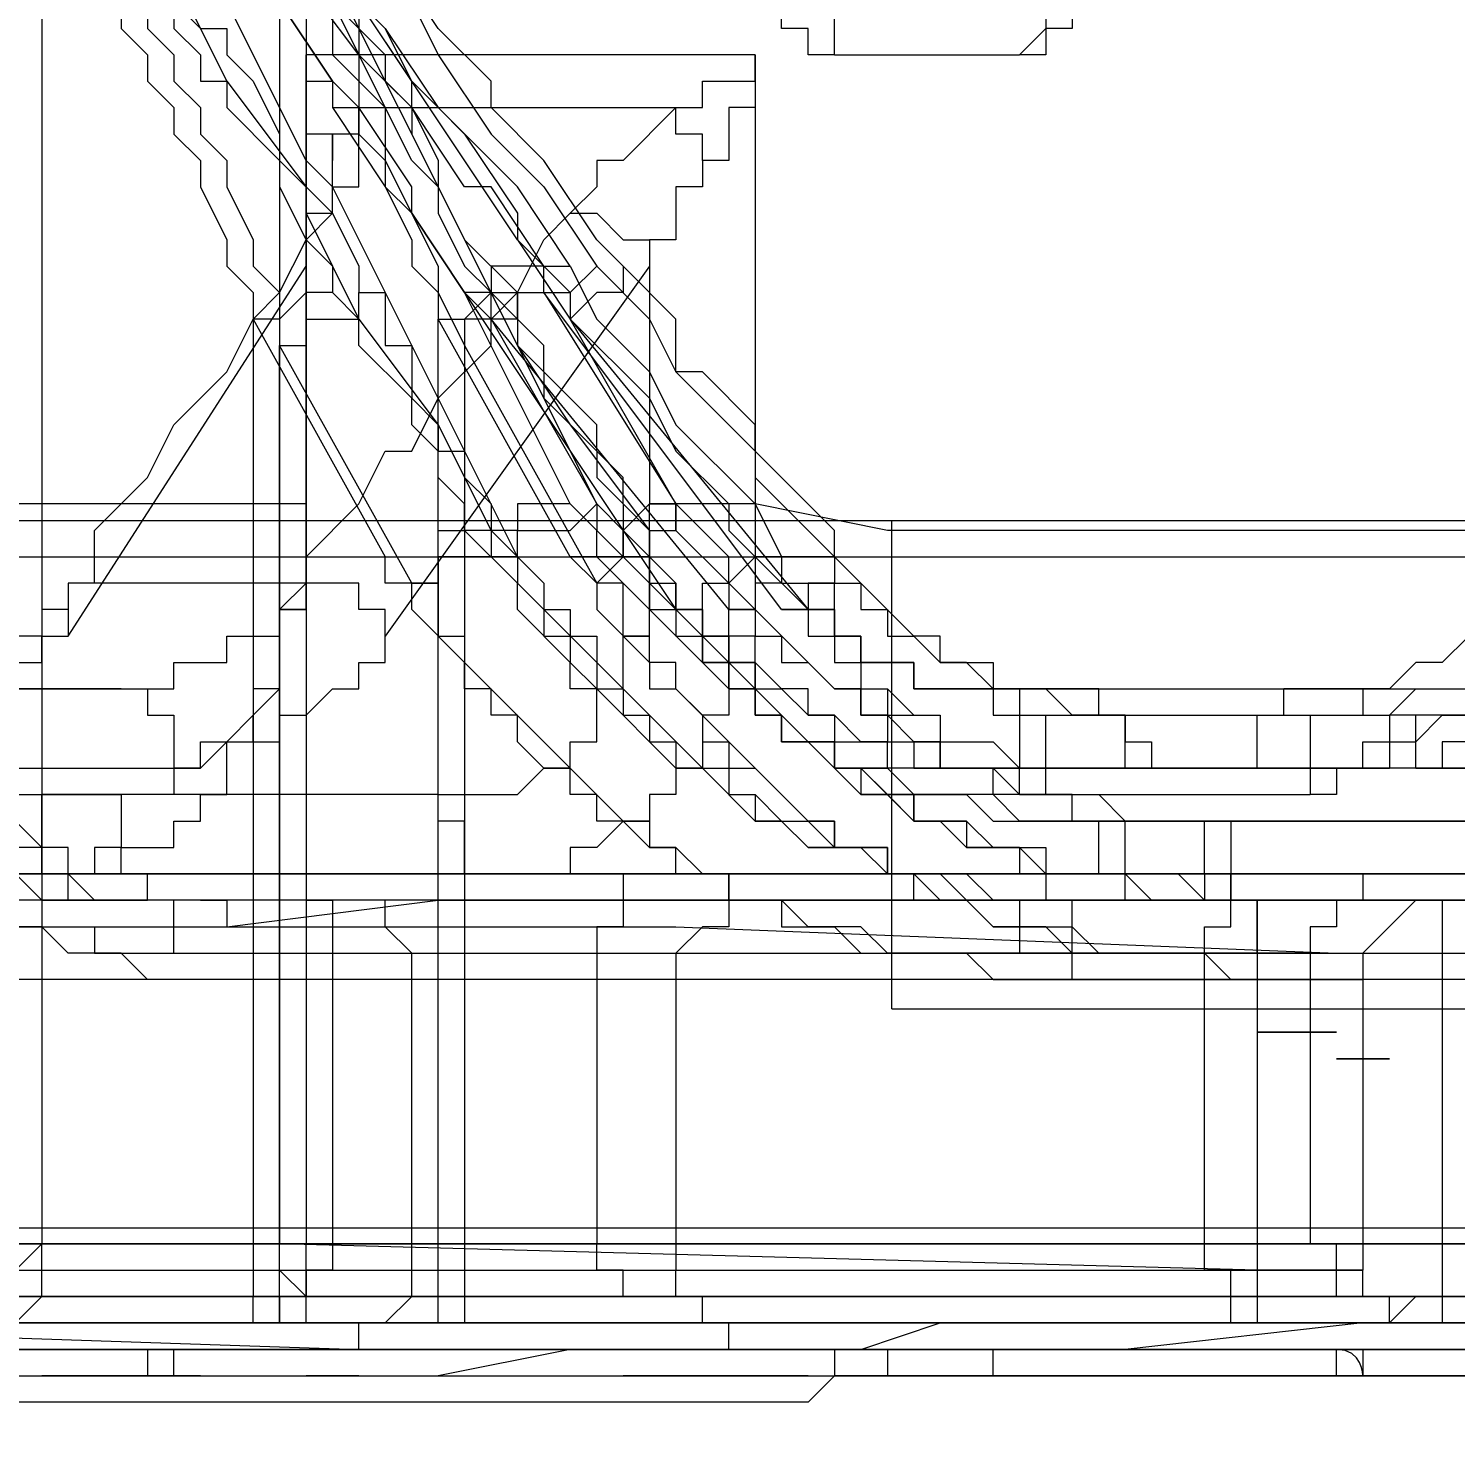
# Model space of a CAD drawing. Header units: millimetres. Extents: x 25083 to 52777, y 24772 to 45779.
# Drawn here: x 38671.88 to 38691.93, y 33673.61 to 33693.66 of the extents above; entities that cross this region are included whole.
import ezdxf

# ---------------------------------------------------------------- set-up
doc = ezdxf.new("R2010")
doc.units = ezdxf.units.MM
doc.layers.add('小车', color=7, linetype='Continuous')
doc.styles.get("Standard").update_dxf_attribs({"font": ''})
doc.styles.get('Standard').set_extended_font_data('SimSun')
doc.dimstyles.new('15', dxfattribs={"dimtxt": 15, "dimasz": 10, "dimexe": 2, "dimexo": 1, "dimgap": 1, "dimtad": 1, "dimdsep": 46, "dimtxsty": 'Standard', "dimcen": 2.5, "dimadec": 0, "dimazin": 0, "dimtfac": 1, "dimtmove": 2, "dimatfit": 3, "dimfxl": 1, "dimtolj": 1, "dimarcsym": 0})
doc.dimstyles.new('ISO-25', dxfattribs={"dimtxt": 2.5, "dimasz": 2.5, "dimexe": 1.25, "dimexo": 0.625, "dimtad": 1, "dimtxsty": 'Standard', "dimcen": 2.5, "dimadec": 0, "dimazin": 0, "dimtfac": 1, "dimtmove": 0, "dimatfit": 3, "dimfxl": 1, "dimarcsym": 0})

# ---------------------------------------------------------------- blocks, each defined once
blk = doc.blocks.new('*D925')
at = {"color": 0, "lineweight": -2}
for p, q in [((29677.862, 34881.662), (29677.862, 32448.293)), ((40733.017, 34757.645), (40733.017, 32448.293)), ((29680.362, 32449.543), (40730.517, 32449.543))]:
    blk.add_line(p, q, dxfattribs=at)
at = {"color": 0}
for points in [[(29680.362, 32449.96), (29680.362, 32449.127), (29677.862, 32449.543)], [(40730.517, 32449.127), (40730.517, 32449.96), (40733.017, 32449.543)]]:
    blk.add_solid(points, dxfattribs=at)
at = {"layer": 'DEFPOINTS', "color": 0}
for p in [(29677.862, 34882.287), (40733.017, 34758.27), (40733.017, 32449.543)]:
    blk.add_point(p, dxfattribs=at)
at = {"color": 0, "insert": (35205.439, 32451.628), "char_height": 2.5, "attachment_point": 5}
blk.add_mtext('11055,15', dxfattribs=at)
blk = doc.blocks.new('zw$D2F4')
at = {"color": 7, "lineweight": 5}
for points in [[(501.335, 781.711), (500.963, 781.711), (500.963, 782.825), (501.335, 784.31), (500.963, 785.424), (500.963, 820.332), (500.592, 832.587), (500.592, 901.66), (500.963, 914.286), (500.963, 925.427), (500.963, 935.082), (500.963, 953.279), (501.335, 953.65)], [(501.335, 953.65), (501.335, 928.769), (501.706, 926.541), (501.706, 809.934), (501.335, 800.65), (501.335, 781.711)], [(496.136, 786.91), (496.136, 792.48), (495.764, 794.337), (496.136, 796.194), (496.136, 800.279), (495.764, 803.621), (495.764, 922.084), (495.764, 931.368), (495.764, 933.597), (496.136, 938.424), (496.136, 948.822)], [(496.136, 948.822), (496.136, 945.48), (496.507, 944.737), (496.507, 813.648), (496.507, 804.364), (496.507, 791.366), (496.136, 790.623), (496.136, 786.91)], [(506.905, 920.599), (506.905, 791.366)], [(501.706, 849.298), (501.706, 816.247), (502.077, 813.276), (502.077, 796.194)], [(502.449, 818.475), (502.449, 845.213)], [(507.648, 815.133), (507.648, 843.728)], [(496.507, 815.504), (496.507, 826.274)], [(502.077, 817.733), (502.077, 825.531), (501.706, 826.274)], [(496.136, 825.531), (495.764, 814.39)], [(497.25, 814.762), (497.25, 825.531)], [(497.25, 818.847), (496.878, 819.218), (496.878, 825.16)], [(496.878, 824.788), (496.878, 813.648)], [(502.449, 818.104), (502.449, 819.589), (502.82, 819.961), (502.82, 820.703), (503.191, 820.703), (503.191, 821.446), (503.563, 821.446), (503.563, 821.817), (503.934, 822.189), (504.306, 822.189), (504.306, 822.56), (505.048, 823.303), (505.42, 823.303), (505.42, 823.674), (505.791, 823.674), (506.162, 824.046), (506.534, 824.046), (506.905, 824.417), (507.276, 824.417)], [(508.019, 824.417), (507.276, 824.417), (506.905, 824.046), (506.534, 824.046), (506.534, 823.674), (506.162, 823.674), (505.791, 823.303), (505.42, 823.303), (505.42, 822.932), (505.048, 822.932), (505.048, 822.56), (504.306, 821.817), (504.306, 821.446), (503.934, 821.446), (503.934, 820.703), (503.563, 820.703), (503.563, 818.847)], [(506.905, 824.046), (506.534, 824.046), (506.162, 823.674), (505.791, 823.674), (505.42, 823.303), (505.048, 823.303), (504.306, 822.56), (503.934, 822.56), (503.934, 822.189), (503.563, 822.189), (503.563, 821.817), (503.191, 821.817), (503.191, 821.446), (502.449, 820.703), (502.449, 820.332), (502.077, 819.961), (502.077, 819.589), (501.706, 819.218), (501.706, 818.104), (501.335, 818.104), (501.335, 816.99)], [(507.276, 824.046), (506.905, 824.046), (506.534, 823.674), (506.162, 823.674), (505.42, 822.932), (505.048, 822.932), (505.048, 822.56), (504.677, 822.56), (504.306, 822.189), (504.306, 821.817), (503.934, 821.817), (503.934, 821.446), (503.563, 821.446), (503.563, 821.075), (503.191, 820.703), (503.191, 820.332), (502.82, 819.961), (502.82, 819.218), (502.449, 819.218), (502.449, 817.733)], [(506.905, 823.674), (506.534, 823.674), (506.534, 823.303), (506.162, 823.303), (505.791, 822.932), (505.42, 822.932), (504.306, 821.817), (503.934, 821.817), (503.934, 821.446), (503.563, 821.446), (503.563, 821.075), (503.191, 821.075), (503.191, 820.703), (502.82, 820.332), (502.82, 819.961), (502.449, 819.961), (502.449, 819.218), (502.077, 818.847), (502.077, 817.361)], [(502.449, 823.674), (502.449, 818.475)], [(500.963, 815.876), (500.963, 817.361), (501.335, 817.733), (501.335, 818.475), (501.706, 818.847), (501.706, 819.218), (502.077, 819.218), (502.077, 819.961), (502.449, 819.961), (502.449, 820.332), (503.191, 821.075), (503.934, 821.817), (504.306, 821.817), (504.306, 822.189), (504.677, 822.189), (505.048, 822.56), (505.42, 822.56), (506.162, 823.303), (506.534, 823.303)], [(502.077, 816.618), (502.077, 818.475), (502.449, 818.475), (502.449, 819.218), (502.82, 819.589), (502.82, 819.961), (503.191, 819.961), (503.191, 820.332), (503.563, 820.703), (503.563, 821.075), (503.934, 821.075), (503.934, 821.446), (504.306, 821.446), (505.048, 822.189), (505.42, 822.189), (505.42, 822.56), (505.791, 822.56), (506.162, 822.932), (506.534, 822.932), (506.905, 823.303)], [(503.563, 822.932), (503.563, 817.733)], [(504.306, 821.446), (504.306, 819.961), (504.677, 819.961), (504.677, 819.589), (505.048, 819.589), (505.048, 819.218), (505.42, 819.218), (505.42, 818.847), (505.791, 818.847), (505.791, 818.475)], [(506.534, 818.104), (506.534, 818.475), (506.162, 818.475), (506.162, 818.847), (505.791, 818.847), (505.791, 819.218), (505.42, 819.218), (505.42, 819.589), (505.42, 819.961), (505.048, 819.961), (505.048, 820.703)], [(505.048, 817.733), (505.048, 820.703)], [(521.759, 820.703), (521.388, 820.332), (516.932, 818.104), (516.56, 817.733), (513.589, 816.247), (512.104, 815.133), (511.733, 815.133), (510.247, 814.39), (508.762, 813.276), (507.276, 812.533)], [(521.759, 820.703), (521.759, 820.332), (521.388, 820.332), (520.645, 819.589), (520.274, 819.589), (519.531, 818.847), (519.16, 818.847), (518.417, 818.104), (516.932, 817.361), (516.189, 816.618), (514.704, 815.876), (514.704, 815.504), (513.589, 814.762), (513.218, 814.762), (512.104, 814.019), (511.733, 813.648), (510.619, 812.905)], [(505.048, 820.332), (505.048, 817.733)], [(506.905, 812.162), (512.104, 814.762), (512.475, 815.133), (515.446, 816.618), (516.932, 817.733), (517.303, 817.733), (518.789, 818.475), (520.274, 819.589), (521.759, 820.332)], [(510.247, 812.533), (510.619, 812.905), (511.733, 813.648), (512.104, 813.648), (513.218, 814.39), (513.589, 814.762), (514.704, 815.504), (516.189, 816.247), (516.932, 816.99), (518.417, 817.733), (519.16, 818.475), (519.531, 818.475), (520.274, 819.218), (520.645, 819.218), (521.017, 819.589), (521.017, 819.961), (521.759, 819.961), (521.759, 820.332)], [(510.99, 811.419), (512.104, 812.162), (513.589, 813.648), (514.332, 814.019), (515.075, 814.762), (515.818, 815.133), (517.303, 816.618), (518.046, 816.99), (518.789, 817.733), (519.16, 817.733), (520.645, 819.218), (521.017, 819.218), (521.017, 819.589), (521.388, 819.589), (521.388, 819.961), (521.759, 819.961), (521.759, 820.332)], [(496.136, 819.961), (496.136, 815.504)], [(502.077, 817.733), (502.077, 818.475), (502.449, 818.475), (502.449, 818.847), (502.82, 818.847), (503.563, 819.589), (503.934, 819.589), (503.934, 819.961)], [(503.934, 819.961), (503.934, 816.99)], [(496.136, 815.133), (496.136, 819.589)], [(496.136, 819.589), (496.136, 819.218), (496.507, 818.847), (497.25, 818.847)], [(502.077, 817.361), (502.077, 818.104), (502.449, 818.475), (502.449, 818.847), (502.82, 818.847), (502.82, 819.218), (503.191, 819.589)], [(495.022, 818.847), (495.022, 819.218)], [(495.393, 819.218), (495.393, 815.876)], [(495.764, 818.104), (495.764, 819.218)], [(495.764, 819.218), (495.764, 818.104)], [(495.764, 819.218), (495.764, 817.733)], [(496.507, 818.104), (496.507, 819.218)], [(497.25, 819.218), (497.25, 815.876)], [(516.56, 819.218), (516.56, 818.847), (516.189, 818.847), (515.818, 818.475), (515.446, 818.475), (515.446, 818.104), (515.075, 818.104), (514.704, 817.733), (514.332, 817.733), (513.961, 817.361), (513.589, 817.361), (513.218, 816.99), (512.847, 816.99), (512.475, 816.618), (512.104, 816.618), (511.361, 816.247), (510.99, 816.247), (510.619, 815.876), (510.247, 815.876)], [(516.932, 819.218), (516.932, 818.847), (516.56, 818.847), (516.56, 818.475), (516.189, 818.475), (516.189, 818.104), (515.818, 818.104), (515.818, 817.733), (515.446, 817.733), (515.075, 817.361), (514.704, 817.361), (514.704, 816.99), (514.332, 816.99), (513.961, 816.618), (513.589, 816.618), (513.589, 816.247), (513.218, 816.247), (512.475, 815.504), (512.104, 815.504), (511.361, 815.133), (510.99, 814.762), (510.619, 814.762)], [(510.99, 811.791), (511.361, 812.162), (514.704, 814.39), (515.446, 815.133), (516.56, 815.876), (518.046, 817.361), (519.16, 818.104), (519.903, 818.847), (520.645, 819.218)], [(495.022, 818.104), (495.022, 818.847)], [(495.393, 816.99), (495.393, 817.733), (495.393, 818.847)], [(516.189, 818.847), (497.25, 818.847)], [(497.25, 815.504), (497.25, 818.847)], [(502.449, 818.104), (502.449, 818.475), (502.82, 818.475), (502.82, 818.847), (503.191, 818.847), (503.563, 818.847)], [(503.563, 813.276), (503.563, 818.847)], [(507.276, 810.677), (507.648, 811.048), (512.104, 813.276), (512.475, 813.648), (513.961, 814.39), (515.446, 815.504), (517.674, 816.618), (518.789, 817.361), (521.759, 818.847)], [(521.759, 818.847), (521.388, 818.475), (519.903, 817.733), (518.417, 816.618), (516.932, 815.876), (516.56, 815.504), (509.876, 812.162), (508.762, 811.419), (507.276, 810.305)], [(516.189, 818.847), (516.189, 818.475), (515.818, 818.475), (515.818, 818.104), (515.446, 818.104), (515.446, 817.733), (514.704, 817.733), (514.704, 817.361), (514.332, 817.361), (513.961, 816.99), (513.589, 816.99), (513.218, 816.618), (512.847, 816.618), (512.475, 816.247), (512.104, 816.247), (511.361, 815.876), (510.99, 815.876), (510.619, 815.504), (509.876, 815.504)], [(521.759, 818.847), (521.759, 818.475), (521.017, 818.475), (521.017, 818.104), (520.645, 818.104), (519.903, 817.361), (519.531, 817.361), (519.16, 816.99), (517.674, 816.247), (516.932, 815.504), (514.704, 814.39), (514.332, 814.019), (513.218, 813.276), (512.847, 812.905), (511.733, 812.162), (511.361, 812.162), (510.247, 811.419)], [(516.56, 818.847), (516.56, 818.104), (516.189, 818.104), (516.189, 817.733), (515.818, 817.733), (515.075, 816.99), (514.704, 816.99), (514.332, 816.618), (514.332, 816.247), (513.961, 816.247), (513.589, 815.876), (512.847, 815.504), (512.475, 815.504), (511.733, 814.762), (510.99, 814.39), (510.619, 814.39), (510.619, 814.019)], [(510.619, 811.791), (510.99, 811.791), (512.104, 812.533), (512.104, 812.905), (513.218, 813.648), (513.589, 813.648), (514.704, 814.39), (515.446, 815.133), (517.674, 816.247), (518.417, 816.99), (519.16, 817.361), (519.531, 817.361), (520.274, 818.104), (520.645, 818.104), (521.017, 818.475), (521.388, 818.475), (521.388, 818.847), (521.759, 818.847)], [(522.131, 818.847), (521.388, 818.847), (521.388, 818.475), (521.017, 818.475), (520.645, 818.104), (520.274, 818.104), (520.274, 817.733), (519.903, 817.733), (519.531, 817.361), (519.16, 817.361), (517.674, 815.876), (516.932, 815.504), (516.56, 815.133), (515.818, 814.762), (514.704, 813.648), (513.961, 813.276), (512.847, 812.533), (512.104, 811.791), (510.99, 811.048)], [(503.563, 817.733), (502.82, 817.733), (502.82, 818.104), (502.449, 818.104), (502.449, 818.475)], [(502.449, 818.475), (502.449, 817.733), (502.82, 817.733), (502.82, 816.99), (503.191, 816.99), (503.191, 816.618), (503.563, 816.618), (503.563, 816.247), (503.934, 816.247), (504.306, 816.247), (504.306, 815.876), (504.677, 815.876), (505.048, 815.504), (506.162, 815.504), (506.162, 815.133), (507.648, 815.133)], [(505.791, 818.475), (510.99, 815.133)], [(506.534, 818.104), (506.534, 818.475), (506.162, 818.475), (505.791, 818.475)], [(495.022, 816.99), (495.022, 818.104)], [(495.764, 818.104), (495.764, 816.99)], [(495.764, 818.104), (495.764, 816.99)], [(496.507, 817.733), (496.507, 818.104)], [(502.449, 812.533), (502.449, 818.104)], [(502.449, 818.104), (502.449, 817.733)], [(506.534, 815.133), (506.534, 818.104)], [(506.534, 818.104), (507.276, 818.104), (508.019, 817.361), (508.762, 816.99), (509.505, 816.247), (510.247, 815.876), (510.619, 815.504), (511.361, 815.133), (511.733, 814.762)], [(496.507, 816.99), (496.507, 817.733)], [(501.335, 816.99), (502.077, 816.99), (502.077, 817.361), (502.449, 817.361), (502.449, 817.733)], [(502.077, 817.361), (502.077, 817.733)], [(502.077, 816.618), (502.077, 817.733)], [(502.449, 817.733), (502.449, 815.504)], [(507.648, 815.133), (506.162, 815.133), (506.162, 815.504), (505.048, 815.504), (505.048, 815.876), (504.677, 815.876), (504.306, 816.247), (503.934, 816.618), (503.934, 816.99), (503.563, 816.99), (503.563, 817.733)], [(505.048, 817.733), (505.048, 817.361), (504.677, 817.361), (504.677, 816.99), (504.306, 816.99), (503.934, 816.99)], [(505.048, 817.733), (505.048, 816.99), (505.42, 816.99), (505.42, 816.247), (505.791, 816.247), (505.791, 815.876), (505.791, 815.504), (506.162, 815.504), (506.534, 815.133)], [(510.99, 810.677), (511.361, 811.048), (512.475, 811.791), (513.218, 812.533), (513.589, 812.533), (514.332, 813.276), (515.446, 814.019), (516.189, 814.762), (517.303, 815.504), (518.046, 816.247), (518.789, 816.618), (519.903, 817.361), (520.645, 817.733)], [(495.393, 816.618), (495.393, 816.99), (495.764, 816.99), (495.764, 817.361), (495.393, 817.361)], [(495.764, 817.361), (495.764, 815.876)], [(495.022, 815.504), (495.022, 816.99)], [(495.393, 816.99), (495.393, 816.247)], [(495.764, 816.99), (495.764, 815.504)], [(495.764, 816.99), (495.764, 816.618)], [(495.764, 816.99), (495.764, 816.618)], [(496.507, 816.618), (496.507, 816.99)], [(501.335, 816.99), (501.335, 814.762)], [(503.934, 816.99), (503.934, 816.618), (504.306, 816.618), (504.306, 815.504), (504.677, 815.504), (504.677, 815.133), (505.048, 814.762), (505.048, 814.39), (505.42, 814.39), (505.42, 814.019), (505.791, 814.019)], [(495.764, 815.876), (495.764, 816.618)], [(495.764, 816.618), (495.764, 815.876)], [(496.507, 816.247), (496.507, 816.618)], [(502.077, 816.618), (502.077, 816.247), (501.706, 816.247), (501.706, 815.876), (501.335, 815.876), (500.963, 815.876)], [(502.077, 814.39), (502.077, 816.618)], [(495.393, 816.247), (495.393, 815.504)], [(495.393, 816.247), (495.393, 815.133)], [(495.393, 816.247), (495.393, 815.133)], [(495.764, 816.247), (495.764, 815.133)], [(496.136, 813.276), (496.136, 816.247)], [(496.136, 816.247), (496.136, 813.276)], [(496.136, 816.247), (496.136, 815.504), (496.507, 815.504), (496.507, 815.133), (496.878, 815.133), (497.25, 815.133)], [(496.136, 816.247), (496.136, 815.876), (496.507, 815.876), (496.507, 815.504), (496.878, 815.504), (497.25, 815.504)], [(496.507, 815.876), (496.507, 816.247)], [(495.764, 815.876), (495.764, 814.39)], [(495.764, 815.504), (495.764, 815.876)], [(495.764, 815.876), (495.764, 815.504)], [(495.764, 815.876), (495.764, 815.133)], [(497.25, 815.876), (496.507, 815.876), (496.507, 815.504), (496.136, 815.504)], [(496.507, 815.504), (496.507, 815.876)], [(497.25, 815.876), (497.25, 802.507)], [(510.247, 815.876), (497.25, 815.876)], [(500.963, 813.648), (500.963, 815.876)], [(510.247, 815.876), (506.905, 814.019)], [(510.619, 814.762), (510.619, 815.133), (510.247, 815.504), (510.247, 815.876)], [(495.022, 815.133), (495.022, 815.504)], [(495.393, 815.504), (495.393, 814.019)], [(495.764, 814.39), (495.764, 815.504)], [(495.764, 815.504), (495.764, 815.133)], [(495.764, 815.504), (495.764, 814.762)], [(496.136, 815.504), (496.136, 802.135)], [(496.136, 815.133), (496.507, 815.133), (496.878, 815.504), (497.25, 815.504)], [(496.507, 815.133), (496.507, 815.504)], [(496.507, 810.305), (496.507, 815.504)], [(497.25, 814.762), (496.878, 814.762), (496.878, 815.133), (496.507, 815.133), (496.507, 815.504)], [(496.878, 801.764), (497.25, 815.504)], [(516.56, 815.504), (497.25, 815.504)], [(497.25, 815.504), (509.876, 815.504)], [(497.25, 815.504), (497.25, 815.133)], [(497.25, 813.276), (497.25, 815.504)], [(502.449, 815.504), (502.449, 815.133), (502.077, 815.133), (502.077, 814.762), (501.706, 814.762), (501.335, 814.762)], [(502.449, 815.504), (502.449, 810.305)], [(506.534, 813.648), (509.876, 815.504)], [(509.876, 815.504), (509.876, 815.133), (510.247, 815.133), (510.247, 814.39), (510.619, 814.39), (510.619, 814.019)], [(516.56, 815.504), (516.189, 815.504), (516.189, 815.133), (515.075, 815.133), (514.704, 814.762), (513.961, 814.762), (513.589, 814.39), (512.847, 814.39), (512.475, 814.019), (512.104, 814.019), (511.361, 813.648), (510.99, 813.648), (510.619, 813.276), (510.247, 813.276)], [(516.932, 815.504), (516.189, 815.504), (516.189, 815.133), (515.446, 815.133), (515.075, 814.762), (514.704, 814.762), (514.332, 814.39), (513.961, 814.39), (513.218, 813.648), (512.847, 813.648), (512.104, 813.276), (511.733, 813.276), (510.99, 812.905), (510.619, 812.533)], [(516.932, 815.133), (516.932, 815.504), (516.56, 815.504), (516.56, 815.133), (515.818, 815.133), (515.818, 814.762), (515.075, 814.762), (514.704, 814.39), (514.332, 814.39), (513.961, 814.019), (513.589, 814.019), (513.218, 813.648), (512.475, 813.276), (512.104, 813.276), (511.361, 812.905), (510.619, 812.162)], [(495.022, 814.39), (495.022, 815.133)], [(495.393, 814.39), (495.393, 815.133)], [(495.393, 815.133), (495.393, 814.39)], [(495.764, 815.133), (495.764, 814.762)], [(495.764, 815.133), (495.764, 814.762)], [(496.136, 801.393), (496.136, 815.133)], [(496.507, 814.762), (496.507, 815.133)], [(516.189, 815.133), (497.25, 815.133)], [(497.25, 815.133), (497.25, 812.905)], [(505.791, 814.019), (506.162, 814.019), (506.162, 814.39), (506.534, 814.39), (506.534, 815.133)], [(506.534, 815.133), (506.905, 815.133), (507.648, 814.39), (508.39, 814.019), (508.39, 813.648), (509.133, 813.276), (509.876, 812.533), (510.247, 812.533), (510.619, 812.162), (511.361, 811.791), (511.733, 811.419)], [(507.648, 815.133), (510.99, 815.133)], [(507.648, 815.133), (513.961, 815.133)], [(516.189, 815.133), (515.446, 815.133), (515.075, 814.762), (514.704, 814.762), (513.961, 814.39), (513.589, 814.39), (513.218, 814.019), (512.475, 814.019), (510.99, 813.276), (510.619, 813.276), (509.876, 812.905)], [(510.99, 815.133), (511.733, 815.133), (511.733, 814.762), (512.475, 814.762)], [(510.99, 815.133), (511.733, 815.133), (511.733, 814.762)], [(512.475, 814.762), (512.847, 814.762), (512.847, 815.133), (513.961, 815.133)], [(513.961, 815.133), (513.589, 815.133), (513.589, 814.762), (513.218, 814.762), (513.218, 814.39)], [(513.961, 808.82), (513.961, 815.133)], [(495.764, 814.762), (495.764, 814.39)], [(496.507, 814.39), (496.507, 814.762)], [(501.335, 814.762), (497.25, 814.762)], [(497.25, 811.048), (497.25, 814.762)], [(501.335, 814.762), (501.335, 811.048)], [(507.276, 812.905), (507.648, 812.905), (508.019, 813.276), (508.39, 813.276), (508.762, 813.648), (509.133, 813.648), (509.876, 814.39), (510.247, 814.39), (510.619, 814.762)], [(511.733, 814.762), (512.104, 814.762), (512.104, 814.39), (513.218, 814.39)], [(513.218, 814.39), (512.847, 814.39), (512.847, 814.762), (512.475, 814.762)], [(495.022, 814.019), (495.022, 814.39)], [(495.022, 814.019), (495.022, 814.39)], [(495.764, 814.39), (495.764, 814.019)], [(495.764, 814.39), (495.764, 814.019)], [(495.764, 814.39), (495.764, 809.191)], [(495.764, 814.39), (496.136, 814.39), (496.136, 814.019), (496.507, 813.648), (496.878, 813.648)], [(496.507, 814.019), (496.507, 814.39)], [(500.963, 813.648), (501.335, 813.648), (501.706, 814.019), (502.077, 814.019), (502.077, 814.39)], [(502.077, 809.191), (502.077, 814.39)], [(513.218, 814.39), (513.218, 809.934)], [(495.022, 813.648), (495.022, 814.019)], [(495.764, 814.019), (495.764, 813.648)], [(496.507, 813.648), (496.507, 814.019)], [(501.335, 805.106), (501.335, 806.963), (501.706, 807.334), (501.706, 808.077), (502.077, 808.449), (502.077, 809.191), (502.449, 809.191), (502.449, 809.934), (502.82, 809.934), (502.82, 810.305), (503.191, 810.677), (503.191, 811.048), (503.563, 811.048), (503.563, 811.419), (503.934, 811.419), (503.934, 811.791), (504.306, 812.162), (504.677, 812.162), (504.677, 812.533), (505.048, 812.533), (505.048, 812.905), (505.42, 812.905), (506.162, 813.648), (506.534, 813.648), (506.534, 814.019), (506.905, 814.019)], [(510.99, 810.305), (505.791, 814.019)], [(506.905, 814.019), (506.905, 813.276), (507.276, 813.276), (507.276, 812.905)], [(510.619, 814.019), (509.876, 814.019), (509.876, 813.648), (509.133, 813.648), (508.762, 813.276), (508.39, 813.276), (508.39, 812.905), (508.019, 812.905), (507.648, 812.533), (507.276, 812.533), (506.905, 812.162)], [(495.022, 813.276), (495.022, 813.648)], [(495.393, 813.648), (495.393, 812.905)], [(495.393, 813.648), (495.393, 812.905)], [(495.764, 813.648), (495.764, 813.276)], [(496.507, 813.276), (496.507, 813.648)], [(496.878, 813.648), (500.963, 813.648)], [(496.878, 813.648), (496.878, 809.934)], [(506.534, 813.648), (506.534, 813.276), (505.791, 813.276), (505.791, 812.905), (505.42, 812.905), (503.191, 810.677), (503.191, 810.305), (502.82, 810.305), (502.82, 809.934), (502.449, 809.563), (502.449, 809.191), (502.077, 809.191), (502.077, 808.449), (501.706, 808.449), (501.706, 807.706), (501.335, 807.334), (501.335, 805.849), (500.963, 805.478), (500.963, 804.364)], [(500.963, 809.934), (500.963, 813.648)], [(506.905, 812.162), (506.905, 813.276), (506.534, 813.276), (506.534, 813.648)], [(495.022, 812.905), (495.022, 813.276)], [(495.764, 811.419), (495.393, 813.276)], [(495.764, 813.276), (495.764, 812.905)], [(495.764, 813.276), (495.764, 812.905)], [(496.136, 799.165), (496.136, 813.276)], [(496.136, 813.276), (496.136, 798.793)], [(497.25, 812.905), (496.136, 812.905), (496.136, 813.276)], [(496.136, 813.276), (497.25, 813.276)], [(496.507, 812.905), (496.507, 813.276)], [(496.507, 812.905), (496.507, 813.276)], [(497.25, 799.165), (497.25, 813.276)], [(497.25, 813.276), (510.247, 813.276)], [(502.449, 812.533), (502.449, 812.905), (503.191, 812.905), (503.191, 813.276), (503.563, 813.276)], [(503.563, 813.276), (503.563, 812.162), (503.934, 811.791), (503.934, 811.419), (504.306, 811.419), (504.306, 811.048), (504.677, 811.048), (505.048, 811.048), (505.048, 810.677), (505.791, 810.677), (505.791, 810.305), (507.648, 810.305)], [(506.905, 811.419), (510.247, 813.276)], [(510.247, 813.276), (510.247, 812.905), (510.619, 812.533)], [(495.022, 812.533), (495.022, 812.905)], [(495.022, 812.533), (495.022, 812.905)], [(495.393, 812.905), (495.393, 812.533)], [(495.764, 812.905), (495.764, 812.533)], [(496.507, 812.533), (496.507, 812.905)], [(497.25, 812.905), (497.25, 798.793)], [(509.876, 812.905), (497.25, 812.905)], [(502.449, 804.735), (502.449, 806.963), (502.82, 806.963), (502.82, 808.077), (503.191, 808.449), (503.191, 808.82), (503.934, 809.563), (503.934, 809.934), (504.306, 810.305), (504.677, 810.677), (505.048, 811.048), (505.048, 811.419), (505.42, 811.419), (506.162, 812.162), (506.534, 812.162), (507.276, 812.905)], [(510.619, 812.905), (506.162, 809.934)], [(509.876, 812.905), (506.534, 811.048)], [(507.276, 812.533), (507.276, 812.905)], [(507.648, 811.419), (510.619, 812.905)], [(510.619, 812.162), (510.247, 812.162), (510.247, 812.905), (509.876, 812.905)], [(510.99, 811.791), (510.99, 812.533), (510.619, 812.533), (510.619, 812.905)], [(495.022, 811.791), (495.022, 812.533)], [(495.393, 812.533), (495.393, 810.677)], [(495.393, 812.533), (495.393, 811.048)], [(495.764, 812.533), (495.764, 812.162)], [(496.507, 812.162), (496.507, 812.533)], [(507.276, 812.533), (506.905, 812.533), (506.905, 812.162), (506.534, 812.162), (506.162, 811.791), (505.791, 811.791), (505.791, 811.419), (505.42, 811.419), (505.048, 811.048), (505.048, 810.677), (504.677, 810.677), (504.677, 810.305), (504.306, 810.305), (504.306, 809.934), (503.934, 809.934), (503.934, 809.191), (503.563, 809.191), (503.563, 808.82), (503.191, 808.449), (503.191, 808.077), (502.82, 807.706), (502.82, 806.963), (502.449, 806.963), (502.449, 804.364)], [(502.449, 796.936), (502.449, 812.533)], [(507.648, 808.82), (505.791, 808.82), (505.791, 809.191), (504.677, 809.191), (504.677, 809.563), (503.934, 809.563), (503.934, 809.934), (503.563, 809.934), (503.563, 810.305), (503.191, 810.305), (503.191, 810.677), (502.82, 811.048), (502.82, 811.419), (502.449, 811.419), (502.449, 812.533)], [(506.162, 809.191), (510.247, 812.533)], [(507.648, 811.419), (507.648, 812.162), (507.276, 812.162), (507.276, 812.533)], [(510.619, 812.533), (510.247, 812.162), (509.876, 812.162), (509.505, 811.791), (509.133, 811.791), (508.39, 811.048), (508.019, 811.048), (507.648, 810.677), (507.276, 810.677)], [(510.247, 812.533), (507.648, 811.048)], [(510.247, 812.533), (510.619, 812.533), (510.619, 811.791), (510.99, 811.791), (510.99, 811.419)], [(495.393, 812.162), (495.393, 810.305)], [(495.393, 812.162), (495.393, 811.419)], [(495.764, 812.162), (495.764, 811.048)], [(496.507, 811.048), (496.507, 812.162)], [(506.905, 812.162), (506.534, 811.791), (506.162, 811.791), (506.162, 811.419), (505.791, 811.419), (505.791, 811.048), (505.42, 811.048), (503.934, 809.563), (503.934, 809.191), (503.563, 809.191), (503.563, 808.82), (503.191, 808.449), (503.191, 808.077), (502.82, 807.706), (502.82, 807.334), (502.82, 806.963), (502.449, 806.963), (502.449, 805.849), (502.077, 805.478), (502.077, 803.992)], [(506.905, 812.162), (506.534, 812.162), (505.42, 811.048), (505.048, 811.048), (505.048, 810.677), (504.677, 810.677), (504.677, 810.305), (504.306, 810.305), (504.306, 809.934), (503.934, 809.934), (503.934, 809.563), (503.563, 809.191), (503.563, 808.82), (503.191, 808.82), (503.191, 808.449), (502.82, 808.077), (502.82, 807.706), (502.82, 807.334), (502.449, 806.963), (502.449, 806.22), (502.077, 805.849), (502.077, 803.992)], [(506.905, 812.162), (507.276, 812.162), (507.276, 811.419), (507.648, 811.048)], [(507.276, 810.305), (507.648, 810.677), (508.019, 810.677), (508.39, 811.048), (508.762, 811.048), (509.505, 811.791), (509.876, 811.791), (510.247, 812.162), (510.619, 812.162)], [(495.022, 811.048), (495.022, 811.791)], [(506.162, 808.449), (510.619, 811.791)], [(510.99, 811.791), (510.619, 811.419), (510.247, 811.419), (509.133, 810.305), (508.39, 809.934), (507.648, 809.191), (507.276, 809.191), (506.905, 808.82)], [(510.619, 811.791), (507.648, 809.934)], [(510.619, 811.791), (510.619, 811.419), (510.99, 811.048)], [(495.022, 811.048), (495.022, 811.419)], [(495.764, 811.419), (495.764, 809.934)], [(506.905, 811.419), (506.534, 811.048), (506.162, 811.048), (505.42, 810.305), (505.048, 810.305), (505.048, 809.934), (504.677, 809.563), (504.306, 809.563), (504.306, 809.191), (503.934, 809.191), (503.934, 808.82), (503.191, 808.077), (503.191, 807.706), (502.82, 807.706), (502.82, 807.334), (502.449, 806.963), (502.449, 806.592), (502.077, 806.22), (502.077, 805.849), (501.706, 805.478), (501.706, 804.364), (501.335, 803.992), (501.335, 801.764)], [(503.191, 803.992), (503.191, 805.106), (503.563, 805.478), (503.563, 806.592), (503.934, 806.963), (503.934, 807.706), (504.306, 807.706), (504.306, 808.449), (504.677, 808.449), (504.677, 808.82), (505.048, 808.82), (505.048, 809.191), (505.42, 809.563), (506.905, 811.048), (507.276, 811.048), (507.648, 811.419)], [(510.247, 811.419), (506.162, 808.077)], [(510.99, 811.419), (510.247, 811.048), (509.505, 810.305), (508.762, 809.934), (507.648, 808.82), (506.905, 808.449), (506.534, 808.449)], [(507.276, 810.677), (506.905, 810.677), (506.905, 811.048), (506.905, 811.419)], [(507.648, 809.934), (510.247, 811.419)], [(510.99, 810.677), (510.619, 810.677), (510.619, 811.048), (510.247, 811.419)], [(511.733, 811.419), (511.733, 811.048), (511.361, 810.677), (511.361, 810.305), (510.99, 810.305)], [(513.218, 809.934), (512.475, 810.677), (512.475, 811.048), (512.104, 811.048), (511.733, 811.419)], [(495.022, 810.305), (495.022, 811.048)], [(495.764, 811.048), (495.764, 810.677)], [(496.507, 810.677), (496.507, 811.048)], [(496.507, 810.305), (496.507, 810.677), (496.878, 810.677), (496.878, 811.048), (497.25, 811.048)], [(501.335, 811.048), (497.25, 811.048)], [(497.25, 801.021), (497.25, 811.048)], [(500.963, 801.764), (500.963, 802.135), (501.335, 802.507), (501.335, 804.364), (501.706, 804.735), (501.706, 805.478), (502.077, 805.849), (502.077, 806.592), (502.449, 806.592), (502.449, 806.963), (502.82, 807.334), (502.82, 807.706), (503.191, 807.706), (503.191, 808.077), (503.563, 808.449), (505.048, 809.934), (505.42, 809.934), (505.42, 810.305), (505.791, 810.305), (505.791, 810.677), (506.534, 810.677), (506.534, 811.048)], [(502.449, 810.305), (502.449, 810.677), (501.706, 810.677), (501.706, 811.048), (501.335, 811.048)], [(501.335, 811.048), (501.335, 801.021)], [(507.648, 811.048), (507.276, 811.048), (506.534, 810.305), (506.162, 810.305), (506.162, 809.934), (505.791, 809.934), (505.791, 809.563), (505.42, 809.563), (505.42, 809.191), (505.048, 809.191), (505.048, 808.82), (504.677, 808.82), (504.677, 808.449), (504.306, 808.077), (504.306, 807.706), (503.934, 807.706), (503.934, 806.963), (503.563, 806.592), (503.563, 805.849), (503.191, 805.478), (503.191, 803.621)], [(506.534, 811.048), (506.905, 810.677), (506.905, 810.305), (507.276, 810.305)], [(510.99, 811.048), (510.247, 810.305), (509.505, 809.934), (508.39, 808.82), (508.019, 808.82), (506.905, 807.706)], [(495.393, 809.563), (495.393, 810.677)], [(495.393, 810.677), (495.393, 809.934)], [(495.764, 810.677), (495.764, 809.934)], [(496.507, 809.934), (496.507, 810.677)], [(507.276, 810.677), (506.905, 810.305), (506.534, 810.305), (506.534, 809.934), (506.162, 809.934), (505.791, 809.563), (505.42, 809.563), (505.42, 809.191), (505.048, 809.191), (505.048, 808.82), (503.934, 807.706), (503.934, 807.334), (503.563, 807.334), (503.563, 806.592), (503.191, 806.592), (503.191, 805.849), (502.82, 805.478), (502.82, 804.735), (502.449, 804.735), (502.449, 802.507), (502.077, 802.507), (502.077, 802.135)], [(502.077, 802.135), (502.077, 802.507), (502.449, 802.878), (502.449, 804.735), (502.82, 805.106), (502.82, 805.849), (503.191, 806.22), (503.191, 806.592), (503.563, 806.963), (503.563, 807.334), (504.306, 808.077), (504.306, 808.449), (504.677, 808.449), (504.677, 808.82), (505.048, 808.82), (505.048, 809.191), (505.42, 809.191), (505.42, 809.563), (505.791, 809.563), (506.534, 810.305), (506.905, 810.305), (506.905, 810.677), (507.276, 810.677)], [(506.534, 807.334), (506.905, 807.706), (507.276, 807.706), (508.39, 808.82), (508.762, 808.82), (509.505, 809.563), (509.505, 809.934), (510.247, 809.934), (510.99, 810.677)], [(507.276, 810.677), (507.648, 810.305), (507.648, 809.934)], [(495.022, 809.934), (495.022, 810.305)], [(495.393, 810.305), (495.393, 809.191)], [(496.507, 799.907), (496.507, 810.305)], [(502.077, 801.764), (502.077, 803.25), (502.449, 803.621), (502.449, 804.735), (502.82, 805.106), (502.82, 805.478), (503.191, 805.849), (503.191, 806.592), (503.563, 806.592), (503.563, 806.963), (503.934, 807.334), (503.934, 807.706), (504.306, 807.706), (504.306, 808.077), (505.048, 808.82), (505.42, 808.82), (505.42, 809.191), (505.791, 809.191), (505.791, 809.563), (506.162, 809.563), (506.162, 809.934), (506.534, 809.934), (506.905, 810.305), (507.276, 810.305)], [(507.276, 810.305), (506.534, 810.305), (506.534, 809.934), (506.162, 809.934), (505.048, 808.82), (504.677, 808.82), (504.677, 808.449), (504.306, 808.449), (504.306, 808.077), (503.934, 807.706), (503.934, 807.334), (503.191, 806.592), (503.191, 805.849), (502.82, 805.849), (502.82, 805.478), (502.82, 805.106), (502.449, 805.106), (502.449, 803.621), (502.077, 803.25), (502.077, 801.764)], [(502.449, 810.305), (502.449, 799.907)], [(507.276, 810.305), (507.276, 809.934), (507.648, 809.934)], [(510.99, 810.305), (507.648, 810.305)], [(507.648, 808.82), (507.648, 810.305)], [(512.475, 809.563), (512.104, 809.563), (512.104, 809.934), (511.361, 809.934), (511.361, 810.305), (510.99, 810.305)], [(495.022, 809.563), (495.022, 809.934)], [(495.764, 809.934), (495.764, 809.191)], [(495.764, 809.191), (496.136, 809.191), (496.136, 809.563), (496.507, 809.563), (496.507, 809.934), (496.878, 809.934)], [(496.507, 809.191), (496.507, 809.934)], [(500.963, 809.934), (496.878, 809.934)], [(496.878, 809.934), (496.878, 800.279)], [(502.077, 809.191), (501.706, 809.191), (501.706, 809.563), (501.335, 809.934), (500.963, 809.934)], [(500.963, 800.279), (500.963, 809.934)], [(503.191, 802.135), (503.191, 804.364), (503.563, 804.364), (503.563, 805.478), (503.934, 805.478), (503.934, 806.22), (504.306, 806.22), (504.306, 806.592), (504.677, 806.963), (504.677, 807.334), (505.048, 807.334), (505.048, 807.706), (506.534, 809.191), (506.905, 809.191), (507.648, 809.934)], [(507.648, 809.934), (507.276, 809.934), (506.534, 809.191), (506.162, 809.191), (506.162, 808.82), (505.791, 808.82), (505.791, 808.449), (505.42, 808.449), (505.42, 808.077), (505.048, 807.706), (505.048, 807.334), (504.677, 807.334), (504.677, 806.963), (504.306, 806.963), (504.306, 806.22), (503.934, 806.22), (503.934, 805.849), (503.934, 805.478), (503.563, 805.106), (503.563, 803.992), (503.191, 803.621), (503.191, 802.507)], [(506.162, 809.934), (506.162, 809.563), (505.791, 809.563), (505.791, 809.191), (505.42, 809.191), (505.42, 808.82), (505.048, 808.82), (505.048, 808.449), (504.677, 808.077), (504.677, 807.706), (504.306, 807.706), (504.306, 806.963), (504.306, 806.592), (503.934, 806.592), (503.934, 805.106)], [(506.162, 809.934), (506.162, 809.563), (506.534, 809.563), (506.534, 809.191), (506.905, 808.82)], [(512.475, 809.563), (512.847, 809.563), (512.847, 809.934), (513.218, 809.934)], [(513.218, 809.934), (513.218, 809.563), (513.589, 809.563), (513.589, 808.82), (513.961, 808.82)], [(495.022, 809.191), (495.022, 809.563)], [(495.393, 808.077), (495.393, 809.563)], [(495.393, 809.191), (495.393, 809.563)], [(513.961, 808.82), (513.218, 808.82), (513.218, 809.191), (512.475, 809.191), (512.475, 809.563)], [(495.393, 807.706), (495.022, 808.077), (495.022, 809.191)], [(495.764, 809.191), (495.764, 808.449)], [(495.764, 809.191), (495.764, 807.706)], [(495.764, 809.191), (495.764, 807.334), (496.136, 806.22), (496.136, 799.165)], [(496.507, 808.82), (496.507, 809.191)], [(502.077, 799.165), (502.077, 809.191)], [(503.563, 804.735), (503.563, 805.106), (503.934, 805.106), (503.934, 806.963), (504.306, 806.963), (504.306, 807.334), (504.677, 807.706), (504.677, 808.077), (505.048, 808.077), (505.048, 808.449), (505.42, 808.82), (505.791, 808.82), (505.791, 809.191), (506.162, 809.191)], [(506.534, 808.449), (506.534, 808.82), (506.162, 808.82), (506.162, 809.191)], [(513.961, 807.706), (513.961, 808.077), (514.332, 808.077), (514.332, 808.449), (515.075, 808.449), (515.075, 808.82), (516.189, 808.82), (516.189, 809.191), (518.046, 809.191)], [(495.393, 808.82), (495.393, 808.077)], [(495.764, 808.82), (495.764, 807.334)], [(496.507, 808.449), (496.507, 808.82)], [(505.048, 805.106), (505.048, 806.592), (505.42, 806.592), (505.42, 807.334), (505.791, 807.334), (505.791, 807.706), (506.162, 807.706), (506.162, 808.077), (506.905, 808.82)], [(507.276, 792.109), (507.276, 806.963), (507.648, 808.82)], [(513.961, 808.82), (507.648, 808.82)], [(495.764, 806.592), (495.764, 808.449)], [(495.764, 808.449), (495.764, 807.706)], [(496.507, 807.706), (496.507, 808.449)], [(506.162, 808.449), (506.162, 808.077), (505.791, 808.077), (505.791, 807.706), (505.42, 807.706), (505.42, 807.334), (505.048, 807.334), (505.048, 806.963), (504.677, 806.963), (504.677, 806.22), (504.306, 806.22), (504.306, 805.478), (503.934, 805.106), (503.934, 803.621)], [(506.534, 808.449), (506.534, 808.077), (506.162, 808.077), (506.162, 807.706), (505.791, 807.706), (505.791, 807.334), (505.42, 807.334), (505.42, 806.592), (505.048, 806.592), (505.048, 805.849), (505.048, 805.478), (504.677, 805.478), (504.677, 804.364)], [(506.905, 807.706), (506.534, 807.706), (506.534, 808.077), (506.162, 808.077), (506.162, 808.449)], [(495.393, 808.077), (495.393, 806.22)], [(506.162, 808.077), (505.791, 808.077), (505.791, 807.706), (505.42, 807.706), (505.42, 807.334), (505.048, 807.334), (505.048, 806.963), (504.677, 806.592), (504.677, 806.22), (504.306, 806.22), (504.306, 805.478), (503.934, 805.106), (503.934, 804.735), (503.934, 803.25)], [(506.162, 808.077), (506.162, 807.706), (506.534, 807.706), (506.534, 807.334)], [(495.764, 807.706), (495.393, 807.706)], [(495.393, 807.334), (495.393, 807.706)], [(495.393, 807.706), (495.393, 806.963)], [(495.764, 807.706), (495.764, 807.334)], [(495.764, 807.706), (495.764, 807.334)], [(496.507, 807.334), (496.507, 807.706)], [(506.905, 807.706), (506.534, 807.706), (506.534, 807.334), (506.162, 807.334), (506.162, 806.963), (505.791, 806.963), (505.791, 806.592), (505.42, 806.22), (505.42, 805.478), (505.048, 805.478), (505.048, 805.106), (505.048, 803.992)], [(513.961, 807.706), (514.704, 807.706)], [(513.961, 807.706), (513.961, 805.106)], [(495.393, 806.22), (495.393, 807.334)], [(495.764, 807.334), (495.764, 805.849)], [(495.764, 807.334), (495.764, 806.592)], [(496.507, 806.963), (496.507, 807.334)], [(504.677, 803.621), (504.677, 804.364), (505.048, 804.735), (505.048, 805.478), (505.42, 805.849), (505.42, 806.22), (505.791, 806.22), (505.791, 806.592), (506.534, 807.334)], [(495.393, 806.963), (495.393, 805.106)], [(495.764, 806.963), (495.393, 806.963)], [(495.393, 806.963), (495.393, 806.22)], [(496.507, 806.592), (496.507, 806.963)], [(495.764, 806.592), (495.764, 806.22)], [(496.507, 806.22), (496.507, 806.592)], [(495.393, 806.22), (495.393, 804.735)], [(495.393, 805.478), (495.393, 806.22)], [(495.393, 806.22), (495.393, 805.106)], [(495.764, 806.22), (495.764, 805.106)], [(496.507, 805.478), (496.507, 806.22)], [(495.764, 805.849), (495.764, 805.478)], [(495.393, 805.478), (495.393, 803.992)], [(495.393, 805.106), (495.393, 805.478)], [(495.393, 804.364), (495.393, 805.478), (495.764, 805.478)], [(495.764, 805.478), (495.764, 805.106)], [(496.507, 805.106), (496.507, 805.478)], [(496.507, 805.106), (496.507, 805.478)], [(495.393, 804.735), (495.393, 805.106)], [(495.393, 805.106), (495.393, 804.364)], [(495.764, 805.106), (495.764, 803.992)], [(496.507, 803.992), (496.507, 805.106)], [(501.335, 802.507), (501.335, 805.106)], [(502.449, 804.735), (502.077, 804.735), (502.077, 805.106), (501.335, 805.106)], [(503.934, 801.764), (503.934, 805.106)], [(505.048, 805.106), (503.934, 805.106)], [(505.048, 805.106), (505.048, 801.393)], [(518.046, 803.621), (515.818, 803.621), (515.818, 803.992), (514.704, 803.992), (514.704, 804.364), (514.332, 804.364), (514.332, 804.735), (513.961, 804.735), (513.961, 805.106)], [(514.704, 804.735), (514.332, 804.735), (513.961, 805.106)], [(495.393, 804.364), (495.393, 804.735)], [(495.393, 804.364), (495.393, 804.735)], [(495.764, 803.621), (495.764, 804.735)], [(502.449, 802.135), (502.449, 804.735)], [(502.449, 804.735), (502.449, 804.364)], [(503.563, 804.735), (503.563, 801.021)], [(503.563, 804.735), (504.677, 804.735), (504.677, 804.364)], [(495.393, 803.992), (495.393, 804.364)], [(495.393, 803.992), (495.393, 804.364)], [(500.963, 804.364), (500.963, 801.764)], [(500.963, 804.364), (502.077, 804.364), (502.077, 803.992)], [(502.449, 804.364), (502.449, 796.936)], [(502.449, 804.364), (502.449, 803.992), (503.191, 803.992)], [(504.677, 804.364), (504.677, 801.021)], [(495.393, 803.25), (495.393, 803.992)], [(495.393, 803.992), (495.393, 803.621)], [(495.764, 803.992), (495.764, 803.621)], [(496.507, 803.621), (496.507, 803.992)], [(502.077, 796.194), (502.077, 803.992)], [(502.077, 803.992), (502.077, 801.393)], [(502.077, 803.992), (502.077, 803.621), (503.191, 803.621)], [(503.191, 803.992), (503.191, 796.565)], [(503.934, 803.621), (504.677, 803.621), (504.677, 803.992), (505.048, 803.992)], [(505.048, 803.992), (505.048, 800.279)], [(495.393, 803.25), (495.393, 803.621)], [(495.393, 803.621), (495.393, 802.507)], [(495.764, 803.621), (495.764, 802.878)], [(496.507, 802.878), (496.507, 803.621)], [(503.191, 796.194), (503.191, 803.621)], [(503.934, 803.621), (503.934, 799.907)], [(504.677, 803.621), (504.306, 803.621), (504.306, 803.25), (503.934, 803.25)], [(504.677, 803.621), (504.677, 799.907)], [(495.393, 802.878), (495.393, 803.25)], [(495.764, 801.764), (495.764, 803.25)], [(495.764, 803.25), (495.764, 802.878)], [(503.934, 799.536), (503.934, 803.25)], [(495.393, 802.507), (495.393, 802.878)], [(495.764, 802.878), (495.764, 802.507)], [(496.507, 802.507), (496.507, 802.878)], [(495.393, 802.507), (495.393, 801.021)], [(495.393, 801.764), (495.393, 802.507)], [(495.764, 802.507), (495.764, 801.764)], [(496.136, 802.135), (496.878, 802.135), (496.878, 802.507), (497.25, 802.507)], [(496.507, 801.764), (496.507, 802.507)], [(497.25, 802.507), (501.335, 802.507)], [(497.25, 802.507), (497.25, 801.021)], [(501.335, 801.021), (501.335, 802.507)], [(501.335, 802.507), (501.706, 802.507), (501.706, 802.135), (502.449, 802.135)], [(502.077, 802.135), (502.449, 802.135), (502.449, 802.507), (503.191, 802.507)], [(503.191, 794.708), (503.191, 802.507)], [(495.393, 802.135), (495.393, 800.279)], [(496.136, 802.135), (496.136, 799.907), (496.507, 799.536), (496.507, 799.907)], [(501.335, 801.764), (502.077, 801.764), (502.077, 802.135)], [(502.077, 794.708), (502.077, 802.135)], [(502.077, 802.135), (502.077, 799.165)], [(503.191, 802.135), (502.077, 802.135), (502.077, 801.764)], [(502.449, 799.907), (502.449, 802.135)], [(503.191, 802.135), (503.191, 794.337)], [(495.393, 801.393), (495.393, 801.764)], [(495.764, 801.764), (495.764, 801.021)], [(495.764, 801.764), (495.764, 800.65)], [(496.878, 801.764), (496.136, 801.764), (496.136, 801.393)], [(496.507, 801.393), (496.507, 801.764)], [(496.507, 800.65), (496.507, 801.764)], [(496.507, 801.764), (496.507, 800.65)], [(500.963, 801.764), (496.878, 801.764)], [(496.878, 800.279), (496.878, 801.764)], [(500.221, 801.764), (500.221, 800.65)], [(500.221, 800.65), (500.221, 801.764)], [(500.963, 798.793), (500.963, 801.764)], [(502.077, 801.764), (500.963, 801.764)], [(502.077, 801.393), (502.077, 801.764), (500.963, 801.764)], [(500.963, 801.764), (500.963, 800.279)], [(501.335, 801.764), (501.335, 799.165)], [(502.077, 798.793), (502.077, 801.764)], [(502.077, 801.764), (502.077, 794.337)], [(503.934, 801.764), (503.934, 800.279), (504.306, 800.279), (504.306, 799.536), (504.677, 799.165), (504.677, 798.793), (505.048, 798.422), (505.048, 798.05), (505.42, 798.05), (505.42, 797.679), (505.791, 797.679)], [(503.934, 801.764), (504.677, 801.764), (504.677, 801.393), (505.048, 801.393)], [(495.393, 799.907), (495.393, 801.393)], [(496.136, 799.165), (496.136, 801.393)], [(496.507, 801.021), (496.507, 801.393)], [(502.077, 801.393), (502.077, 799.165)], [(506.534, 798.05), (506.162, 798.05), (506.162, 798.422), (505.791, 798.422), (505.791, 798.793), (505.42, 799.165), (505.42, 799.536), (505.048, 799.907), (505.048, 800.279), (505.048, 801.393)], [(495.393, 801.021), (495.393, 800.65), (495.764, 800.65), (495.764, 800.279), (495.393, 800.279), (495.393, 799.907)], [(495.764, 801.021), (495.764, 799.907)], [(496.507, 800.65), (496.507, 801.021)], [(496.507, 799.907), (496.507, 800.65), (496.878, 800.65), (497.25, 800.65), (497.25, 801.021)], [(501.335, 801.021), (497.25, 801.021)], [(502.449, 799.907), (502.449, 800.279), (502.077, 800.279), (502.077, 800.65), (501.706, 800.65), (501.706, 801.021), (501.335, 801.021)], [(505.42, 796.936), (505.42, 797.308), (505.048, 797.308), (505.048, 797.679), (504.677, 797.679), (504.677, 798.422), (504.306, 798.422), (504.306, 799.165), (503.934, 799.165), (503.934, 799.907), (503.934, 800.279), (503.934, 800.65), (503.563, 800.65), (503.563, 801.021)], [(504.677, 801.021), (503.934, 801.021), (503.563, 801.021)], [(504.677, 801.021), (504.677, 799.907), (505.048, 799.536), (505.048, 798.793), (505.42, 798.793), (505.42, 798.05), (505.791, 798.05), (505.791, 797.679), (506.162, 797.679), (506.162, 797.308)], [(495.393, 799.536), (495.393, 800.65)], [(495.764, 800.65), (495.764, 799.165)], [(496.136, 800.65), (496.136, 799.907)], [(496.136, 799.907), (496.136, 800.65)], [(496.507, 799.165), (496.507, 800.65)], [(499.849, 799.907), (499.849, 800.65)], [(499.849, 800.65), (499.849, 799.907)], [(495.393, 799.907), (495.393, 800.279)], [(495.393, 800.279), (495.393, 799.536)], [(496.136, 799.165), (496.136, 799.907), (496.507, 799.907), (496.507, 800.279), (496.878, 800.279)], [(500.963, 800.279), (496.878, 800.279)], [(502.077, 799.165), (502.077, 799.536), (501.335, 800.279), (500.963, 800.279)], [(505.048, 800.279), (504.677, 800.279), (504.677, 799.907), (503.934, 799.907)], [(505.048, 800.279), (505.048, 798.422), (505.42, 798.422), (505.42, 797.679), (505.791, 797.679), (505.791, 797.308), (506.162, 797.308), (506.162, 796.936), (506.534, 796.936)], [(495.393, 798.422), (495.393, 799.907)], [(495.764, 799.907), (495.764, 799.165)], [(503.934, 799.536), (504.677, 799.536), (504.677, 799.907)], [(505.791, 795.822), (505.42, 795.822), (505.42, 796.194), (505.048, 796.194), (505.048, 796.936), (504.677, 796.936), (504.677, 797.308), (504.306, 797.679), (504.306, 798.422), (503.934, 798.793), (503.934, 799.165), (503.934, 799.907)], [(506.162, 796.565), (505.791, 796.565), (505.791, 796.936), (505.42, 797.308), (505.42, 797.679), (505.048, 797.679), (505.048, 798.793), (504.677, 798.793), (504.677, 799.165), (504.677, 799.907)], [(495.393, 799.165), (495.393, 799.536)], [(495.393, 799.536), (495.393, 799.165)], [(495.764, 799.536), (495.764, 799.165)], [(503.934, 799.536), (503.934, 797.679), (504.306, 797.679), (504.306, 796.936), (504.677, 796.936), (504.677, 796.194), (505.048, 796.194), (505.048, 795.822), (505.42, 795.822), (505.42, 795.451)], [(495.393, 798.05), (495.393, 799.165)], [(495.393, 797.679), (495.393, 799.165)], [(495.393, 799.165), (495.393, 798.05)], [(495.764, 799.165), (495.764, 798.793)], [(495.764, 799.165), (495.764, 798.422)], [(496.136, 795.08), (496.136, 799.165)], [(497.25, 799.165), (496.136, 799.165)], [(496.507, 798.793), (496.507, 799.165)], [(501.335, 799.165), (497.25, 799.165)], [(497.25, 795.822), (497.25, 799.165)], [(502.077, 799.165), (501.335, 799.165)], [(501.335, 799.165), (501.335, 795.822)], [(502.077, 799.165), (502.077, 795.08)]]:
    blk.add_lwpolyline(points, dxfattribs=at)
blk.add_lwpolyline([(496.136, 816.247), (496.136, 815.876)], close=True, dxfattribs=at)
for points in [[(495.764, 817.361), (495.764, 819.218), (495.764, 821.075), (495.764, 822.932)], [(495.393, 819.961), (495.393, 818.847), (495.393, 818.104), (495.393, 816.99)], [(495.393, 819.589), (495.393, 819.218), (495.393, 819.218), (495.393, 818.847)], [(495.393, 819.218), (495.393, 817.733), (495.393, 815.876), (495.393, 814.39)], [(495.764, 816.618), (495.764, 816.99), (495.764, 817.733), (495.764, 818.104)], [(495.764, 817.733), (495.764, 817.361), (495.764, 816.618), (495.764, 816.247)], [(495.393, 815.876), (495.393, 815.504), (495.393, 815.504), (495.393, 815.133)], [(495.764, 808.82), (495.764, 811.048), (495.764, 813.276), (495.764, 815.504)], [(495.764, 811.419), (495.764, 812.533), (495.764, 814.019), (495.764, 815.133)], [(495.764, 812.905), (495.764, 813.276), (495.764, 814.019), (495.764, 814.39)], [(495.393, 814.019), (495.393, 814.019), (495.393, 814.019), (495.393, 813.648)], [(495.393, 813.648), (495.393, 813.648), (495.393, 813.648), (495.393, 813.276)], [(495.393, 812.905), (495.393, 812.533), (495.393, 812.533), (495.393, 812.162)], [(495.764, 805.478), (495.764, 808.077), (495.764, 810.305), (495.764, 812.905)], [(495.393, 812.533), (495.393, 812.162), (495.393, 812.162), (495.393, 812.162)], [(495.393, 811.419), (495.393, 809.934), (495.393, 808.82), (495.393, 807.334)], [(495.393, 811.048), (495.393, 809.191), (495.393, 807.334), (495.393, 805.106)], [(506.905, 807.706), (506.905, 808.077), (506.905, 808.449), (506.905, 808.82)], [(506.534, 808.449), (506.534, 808.077), (506.534, 807.706), (506.534, 807.334)], [(495.764, 801.764), (495.764, 803.25), (495.764, 805.106), (495.764, 806.592)], [(505.048, 803.992), (505.048, 804.364), (505.048, 804.735), (505.048, 805.106)], [(495.393, 804.735), (495.393, 804.364), (495.393, 803.992), (495.393, 803.621)], [(504.677, 804.364), (504.677, 804.364), (504.677, 803.992), (504.677, 803.621)], [(495.393, 803.992), (495.393, 803.621), (495.393, 803.25), (495.393, 802.878)], [(495.393, 803.992), (495.393, 803.621), (495.393, 803.621), (495.393, 803.621)], [(495.393, 803.621), (495.393, 803.621), (495.393, 803.25), (495.393, 803.25)], [(495.764, 798.422), (495.764, 799.907), (495.764, 801.764), (495.764, 803.621)], [(495.393, 802.878), (495.393, 802.878), (495.393, 802.507), (495.393, 802.507)], [(495.393, 802.507), (495.393, 801.021), (495.393, 799.536), (495.393, 797.679)], [(495.393, 802.507), (495.393, 802.135), (495.393, 801.764), (495.393, 801.393)], [(495.393, 802.507), (495.393, 802.507), (495.393, 802.135), (495.393, 802.135)], [(505.048, 800.279), (505.048, 800.65), (505.048, 801.021), (505.048, 801.393)], [(504.677, 801.021), (504.677, 800.65), (504.677, 800.279), (504.677, 799.907)], [(495.393, 800.279), (495.393, 800.279), (495.764, 800.279), (495.764, 800.65)]]:
    blk.add_open_spline(points, degree=3, dxfattribs=at)
blk = doc.blocks.new('*D469')
at = {"layer": 'DEFPOINTS', "color": 0}
for p in [(36061.191, 116692.222), (36180.039, 116685.352), (36180.039, 116527.033)]:
    blk.add_point(p, dxfattribs=at)
at = {"layer": '小车', "color": 0, "linetype": 'Continuous', "lineweight": -2}
for p, q in [((36061.191, 116691.222), (36061.191, 116525.033)), ((36180.039, 116684.352), (36180.039, 116525.033)), ((36071.191, 116527.033), (36084.175, 116527.033)), ((36170.039, 116527.033), (36146.425, 116527.033))]:
    blk.add_line(p, q, dxfattribs=at)
at = {"layer": '小车', "color": 0}
for points in [[(36071.191, 116528.7), (36071.191, 116525.366), (36061.191, 116527.033)], [(36170.039, 116528.7), (36170.039, 116525.366), (36180.039, 116527.033)]]:
    blk.add_solid(points, dxfattribs=at)
at = {"layer": '小车', "color": 0, "insert": (36115.3, 116527.033), "char_height": 15, "attachment_point": 5}
blk.add_mtext('\\A1;118.85', dxfattribs=at)
blk = doc.blocks.new('*D472')
at = {"layer": 'DEFPOINTS', "color": 0}
for p in [(36501.161, 116657.067), (36500.203, 116654.2), (36536.624, 116645.223)]:
    blk.add_point(p, dxfattribs=at)
at = {"layer": '小车', "color": 0, "linetype": 'Continuous', "lineweight": -2}
for p, q in [((36539.792, 116654.708), (36542.96, 116664.193)), ((36502.109, 116656.75), (36538.521, 116644.589)), ((36501.152, 116653.883), (36537.564, 116641.723)), ((36535.667, 116642.356), (36536.624, 116645.223)), ((36532.499, 116632.871), (36529.331, 116623.386))]:
    blk.add_line(p, q, dxfattribs=at)
at = {"layer": '小车', "color": 0}
for points in [[(36538.211, 116655.236), (36541.373, 116654.18), (36536.624, 116645.223)], [(36530.918, 116633.399), (36534.08, 116632.343), (36535.667, 116642.356)]]:
    blk.add_solid(points, dxfattribs=at)
at = {"layer": '小车', "color": 0, "insert": (36529.629, 116624.276), "char_height": 15, "attachment_point": 5, "rotation": 71.5322}
blk.add_mtext('\\A1;3.02', dxfattribs=at)
blk = doc.blocks.new('A$C1A4175F5')
at = {"layer": '小车', "color": 7, "lineweight": 0}
for points in [[(877.15, 482.39), (946.583, 482.39)], [(910.467, 475.531), (910.467, 482.39)], [(910.467, 475.531), (885.409, 475.531)], [(960.722, 472.452), (877.01, 472.452)]]:
    blk.add_lwpolyline(points, dxfattribs=at)
at = {"layer": '小车'}
dim = blk.add_linear_dim(base=(212.358, 337.78), p1=(93.511, 502.968), p2=(212.358, 496.098), dimstyle='15', override={"dimfxl": 0.18}, dxfattribs=at)
dim.commit()
dim.dimension.update_dxf_attribs({"geometry": '*D469', "text_midpoint": (147.619, 337.78), "dimtype": 128, "insert": (-35967.681, -116189.253)})
dim = blk.add_linear_dim(base=(568.944, 455.969), p1=(532.523, 464.947), p2=(533.48, 467.813), angle=71.5322, dimstyle='15', override={"dimfxl": 0.18}, dxfattribs=at)
dim.commit()
dim.dimension.update_dxf_attribs({"geometry": '*D472', "text_midpoint": (561.948, 435.023), "dimtype": 129, "insert": (-35967.681, -116189.253)})
blk = doc.blocks.new('zw$50CE')
blk.add_blockref('zw$D2F4', (22.01, 103.569))
at = {"layer": '小车', "ltscale": 10, "xscale": -1, "rotation": 270}
blk.add_blockref('A$C1A4175F5', (47.032, 0), dxfattribs=at)

msp = doc.modelspace()

# ---------------------------------------------------------------- block references
at = {"rotation": 90}
msp.add_blockref('zw$50CE', (39594.481, 33157.316), dxfattribs=at)

# ---------------------------------------------------------------- dimensions: what is measured, and where the dimension line sits
dim = msp.add_linear_dim(base=(40733.0166, 32449.5434), p1=(29677.8617, 34882.2868), p2=(40733.0166, 34758.2702), dimstyle='ISO-25')
dim.commit()
dim.dimension.update_dxf_attribs({"geometry": '*D925', "text_midpoint": (35205.4391, 32449.5434), "dimtype": 160})

doc.saveas('drawing.dxf')
